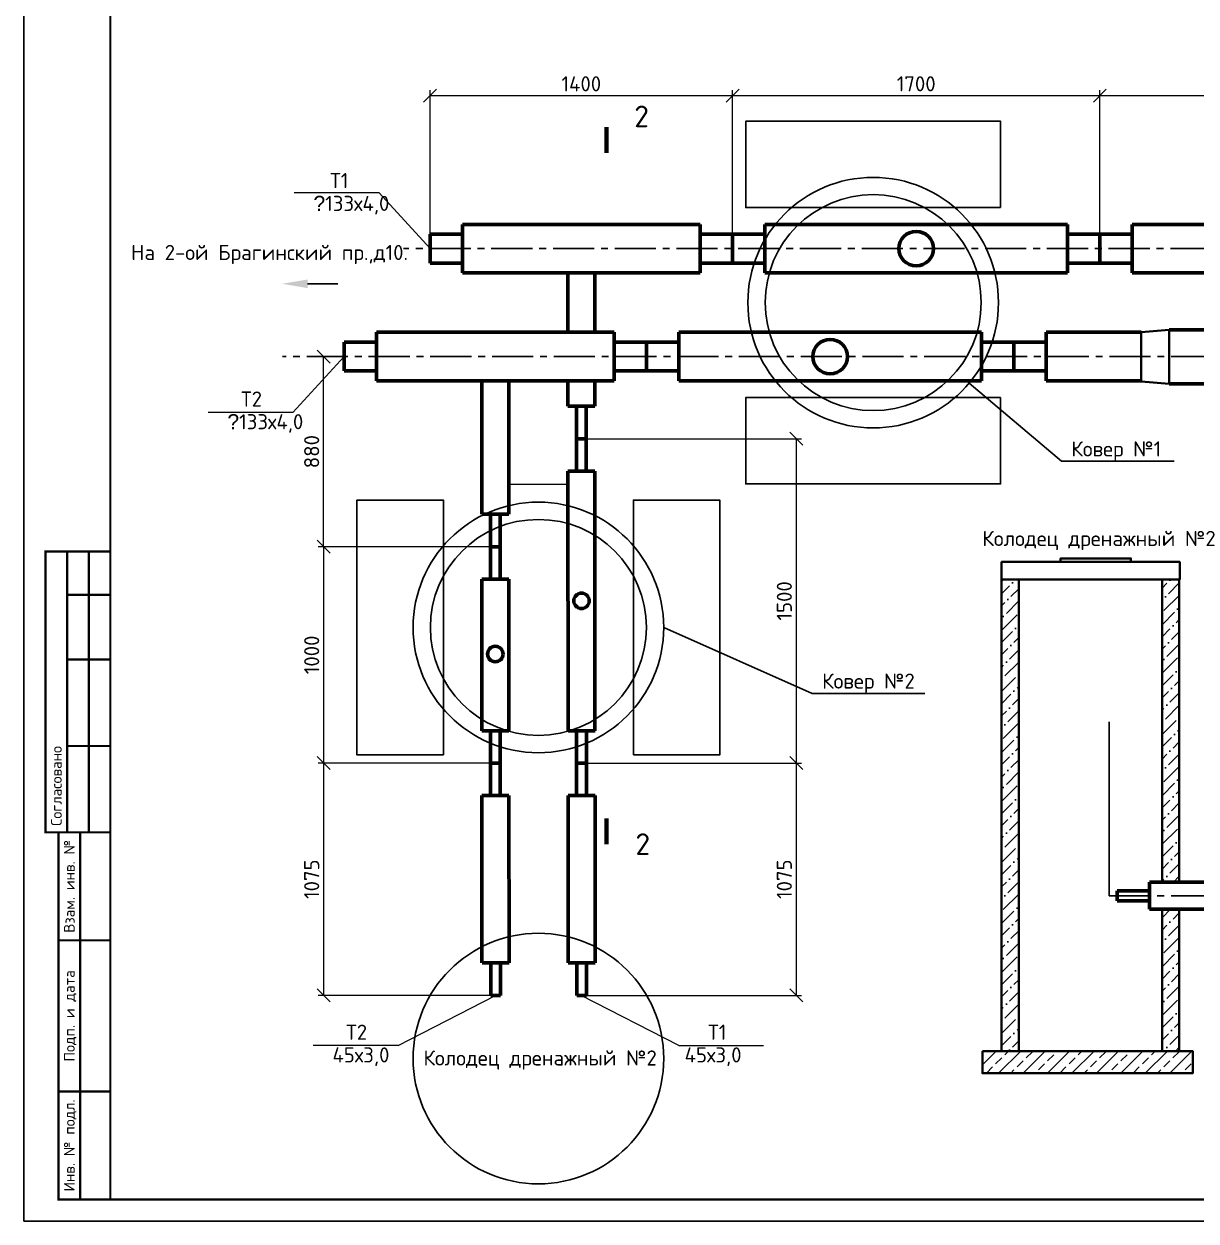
# Model space of a CAD drawing. Header units: millimetres. Extents: x 1642 to 8235, y 1174 to 5441.
# Drawn here: x 4823 to 5094.3, y 1836.4 to 2113.6 of the extents above; entities that cross this region are included whole.
import ezdxf
from ezdxf.enums import TextEntityAlignment as Align

# ---------------------------------------------------------------- set-up
doc = ezdxf.new("R2010")
doc.units = ezdxf.units.MM
doc.linetypes.add('осевая2', pattern=[28.575, 19.05, -3.175, 3.175, -3.175])
for name, color, linetype, lineweight in [('12  Размер', 7, 'Continuous', 20), ('3 Оъекты сущ.', 7, 'Continuous', 30), ('9 Размеры на геодезии', 5, 'Continuous', 40), ('Объекты проект.', 1, 'Continuous', 80), ('Осевая', 2, 'осевая2', 30), ('Размер', 4, 'Continuous', 30), ('Размерный', 4, 'Continuous', 30), ('Размеры на чертеже', 250, 'Continuous', 25)]:
    doc.layers.add(name, color=color, linetype=linetype, lineweight=lineweight)
doc.styles.add('-ISOCPEUR-', font='isocpeur.TTF')
doc.styles.add('GOST', font='gost.shx', dxfattribs={"oblique": 15})
doc.styles.get("Standard").update_dxf_attribs({"font": 'arial.ttf'})
doc.dimstyles.new('М 1 к 20', dxfattribs={"dimtxt": 3.5, "dimasz": 3, "dimexe": 1.25, "dimexo": 0, "dimgap": 1, "dimtad": 1, "dimdec": 0, "dimlfac": 20, "dimzin": 0, "dimdsep": 46, "dimtxsty": 'GOST', "dimblk": 'OBLIQUE', "dimcen": 5, "dimclrd": 256, "dimclre": 256, "dimclrt": 256, "dimazin": 2, "dimtfac": 1, "dimtdec": 0, "dimtmove": 0, "dimatfit": 3, "dimldrblk": 'NONE', "dimfxl": 1.25, "dimtolj": 1, "dimtzin": 0, "dimlwd": -1, "dimlwe": -1, "dimarcsym": 2})

# ---------------------------------------------------------------- blocks, each defined once
blk = doc.blocks.new('*U306')
blk.add_lwpolyline([(0, 123), (594, 123), (594, -297), (0, -297)], close=True)
at = {"const_width": 0.5}
blk.add_lwpolyline([(20, 118), (589, 118), (589, -292), (20, -292)], close=True, dxfattribs=at)
for points in [[(20, -207), (5, -207), (5, -142), (20, -142)], [(10, -142), (10, -207)], [(15, -142), (15, -207)], [(10, -152), (20, -152)], [(10, -167), (20, -167)], [(10, -187), (20, -187)], [(20, -292), (8, -292), (8, -207), (20, -207)], [(13, -207), (13, -292)], [(8, -232), (20, -232)], [(8, -267), (20, -267)]]:
    blk.add_lwpolyline(points, dxfattribs=at)
at = {"style": '-ISOCPEUR-'}
blk.add_text('Согласовано', height=2.5, rotation=90, dxfattribs=at).set_placement((7.5, -205.5), align=Align.MIDDLE_LEFT)
for s, p in [('Взам. инв. №', (10.5, -219.5)), ('Подп. и дата', (10.5, -249.5)), ('Инв. № подл.', (10.5, -279.5))]:
    blk.add_text(s, height=2.5, rotation=90, dxfattribs=at).set_placement(p, align=Align.MIDDLE_CENTER)
blk.add_attdef('РАЗРАБОТАЛ', text='', height=2.5).set_placement((424.5, -264.22), align=Align.MIDDLE_LEFT)
at = {"flags": 8}
for tag, height, p in [('ДАТА', 2.5, (464.07, -264.4)), ('ЛИСТ', 3, (560.39, -271.92)), ('ЛИСТОВ', 3, (577.89, -271.92))]:
    blk.add_attdef(tag, text='', height=height, dxfattribs=at).set_placement(p, align=Align.MIDDLE_CENTER)
blk.add_attdef('ПРОВЕРИЛ', (424.75, -270.73), '', height=2.5)
for tag, p in [('ТЕПЛОВЫЕ_СЕТИ_001', (489.41, -270.98)), ('ИМЯ_ЧЕРТЕЖА_001', (491.51, -285.58))]:
    blk.add_attdef(tag, p, '', height=3, dxfattribs=at)
at = {"style": '-ISOCPEUR-', "flags": 8}
blk.add_attdef('ФОРМАТ', text='', height=3, dxfattribs=at).set_placement((554.97, -294.75), align=Align.MIDDLE_CENTER)
blk = doc.blocks.new('_Oblique')
at = {"color": 0, "linetype": 'ByBlock', "lineweight": -2}
blk.add_line((-0.5, -0.5), (0.5, 0.5), dxfattribs=at)
blk = doc.blocks.new('*D133')
at = {"layer": '12  Размер', "transparency": 16777216}
for p, q in [((5071.99, 2061.54), (5071.99, 2098.2)), ((5147.07, 2061.54), (5147.07, 2098.2)), ((5147.07, 2096.95), (5071.99, 2096.95))]:
    blk.add_line(p, q, dxfattribs=at)
at = {"layer": 'Defpoints', "color": 0, "linetype": 'ByBlock', "lineweight": 35, "transparency": 16777216}
for p in [(5071.99, 2096.95), (5071.99, 2061.54), (5147.07, 2061.54)]:
    blk.add_point(p, dxfattribs=at)
at = {"layer": '12  Размер', "linetype": 'ByBlock', "transparency": 16777216, "xscale": 3, "yscale": 3, "zscale": 3, "rotation": 180}
blk.add_blockref('_Oblique', (5071.99, 2096.95), dxfattribs=at)
at = {"layer": '12  Размер', "linetype": 'ByBlock', "transparency": 16777216, "xscale": 3, "yscale": 3, "zscale": 3}
blk.add_blockref('_Oblique', (5147.07, 2096.95), dxfattribs=at)
at = {"layer": '12  Размер', "linetype": 'ByBlock', "transparency": 16777216, "insert": (5109.53, 2099.7), "char_height": 3.5, "attachment_point": 5, "style": '-ISOCPEUR-'}
blk.add_mtext('\\A1;1500', dxfattribs=at)
blk = doc.blocks.new('_None')
blk = doc.blocks.new('*D139')
at = {"layer": '12  Размер', "transparency": 16777216}
for p, q in [((4986.99, 2061.54), (4986.99, 2098.2)), ((5071.99, 2064.86), (5071.99, 2098.2)), ((5071.99, 2096.95), (4986.99, 2096.95))]:
    blk.add_line(p, q, dxfattribs=at)
at = {"layer": 'Defpoints', "color": 0, "linetype": 'ByBlock', "lineweight": 35, "transparency": 16777216}
for p in [(4986.99, 2096.95), (5071.99, 2064.86), (4986.99, 2061.54)]:
    blk.add_point(p, dxfattribs=at)
at = {"layer": '12  Размер', "linetype": 'ByBlock', "transparency": 16777216, "xscale": 3, "yscale": 3, "zscale": 3, "rotation": 180}
blk.add_blockref('_Oblique', (4986.99, 2096.95), dxfattribs=at)
at = {"layer": '12  Размер', "linetype": 'ByBlock', "transparency": 16777216, "xscale": 3, "yscale": 3, "zscale": 3}
blk.add_blockref('_Oblique', (5071.99, 2096.95), dxfattribs=at)
at = {"layer": '12  Размер', "linetype": 'ByBlock', "transparency": 16777216, "insert": (5029.49, 2099.7), "char_height": 3.5, "attachment_point": 5, "style": '-ISOCPEUR-'}
blk.add_mtext('\\A1;1700', dxfattribs=at)
blk = doc.blocks.new('*D140')
at = {"layer": '12  Размер', "transparency": 16777216}
for p, q in [((4916.99, 2061.54), (4916.99, 2098.2)), ((4986.99, 2061.54), (4986.99, 2098.2)), ((4986.99, 2096.95), (4916.99, 2096.95))]:
    blk.add_line(p, q, dxfattribs=at)
at = {"layer": 'Defpoints', "color": 0, "linetype": 'ByBlock', "lineweight": 35, "transparency": 16777216}
for p in [(4916.99, 2096.95), (4916.99, 2061.54), (4986.99, 2061.54)]:
    blk.add_point(p, dxfattribs=at)
at = {"layer": '12  Размер', "linetype": 'ByBlock', "transparency": 16777216, "xscale": 3, "yscale": 3, "zscale": 3, "rotation": 180}
blk.add_blockref('_Oblique', (4916.99, 2096.95), dxfattribs=at)
at = {"layer": '12  Размер', "linetype": 'ByBlock', "transparency": 16777216, "xscale": 3, "yscale": 3, "zscale": 3}
blk.add_blockref('_Oblique', (4986.99, 2096.95), dxfattribs=at)
at = {"layer": '12  Размер', "linetype": 'ByBlock', "transparency": 16777216, "insert": (4951.99, 2099.7), "char_height": 3.5, "attachment_point": 5, "style": '-ISOCPEUR-'}
blk.add_mtext('\\A1;1400', dxfattribs=at)
blk = doc.blocks.new('*D141')
at = {"layer": '12  Размер', "transparency": 16777216}
for p, q in [((4951.99, 2017.54), (5002.97, 2017.54)), ((5001.72, 2017.54), (5001.72, 1942.43)), ((4951.99, 1942.43), (5002.97, 1942.43))]:
    blk.add_line(p, q, dxfattribs=at)
at = {"layer": 'Defpoints', "color": 0, "linetype": 'ByBlock', "lineweight": 35, "transparency": 16777216}
for p in [(4951.99, 2017.54), (4951.99, 1942.43), (5001.72, 1942.43)]:
    blk.add_point(p, dxfattribs=at)
at = {"layer": '12  Размер', "linetype": 'ByBlock', "transparency": 16777216, "xscale": 3, "yscale": 3, "zscale": 3}
for p, rotation in [((5001.72, 2017.54), 90), ((5001.72, 1942.43), 270)]:
    blk.add_blockref('_Oblique', p, dxfattribs=dict(at, rotation=rotation))
at = {"layer": '12  Размер', "linetype": 'ByBlock', "transparency": 16777216, "insert": (4998.97, 1979.99), "char_height": 3.5, "attachment_point": 5, "rotation": 90, "style": '-ISOCPEUR-'}
blk.add_mtext('\\A1;1500', dxfattribs=at)
blk = doc.blocks.new('*D142')
at = {"layer": '12  Размер', "transparency": 16777216}
for p, q in [((4952.03, 1942.43), (5002.97, 1942.43)), ((5001.72, 1942.43), (5001.72, 1888.66)), ((4952.08, 1888.66), (5002.97, 1888.66))]:
    blk.add_line(p, q, dxfattribs=at)
at = {"layer": 'Defpoints', "color": 0, "linetype": 'ByBlock', "lineweight": 35, "transparency": 16777216}
for p in [(4952.03, 1942.43), (4952.08, 1888.66), (5001.72, 1888.66)]:
    blk.add_point(p, dxfattribs=at)
at = {"layer": '12  Размер', "linetype": 'ByBlock', "transparency": 16777216, "xscale": 3, "yscale": 3, "zscale": 3}
for p, rotation in [((5001.72, 1942.43), 90), ((5001.72, 1888.66), 270)]:
    blk.add_blockref('_Oblique', p, dxfattribs=dict(at, rotation=rotation))
at = {"layer": '12  Размер', "linetype": 'ByBlock', "transparency": 16777216, "insert": (4998.97, 1915.55), "char_height": 3.5, "attachment_point": 5, "rotation": 90, "style": '-ISOCPEUR-'}
blk.add_mtext('\\A1;1075', dxfattribs=at)
blk = doc.blocks.new('*D143')
at = {"layer": '12  Размер', "transparency": 16777216}
for p, q in [((4930.95, 1992.54), (4891.09, 1992.54)), ((4892.34, 1992.54), (4892.34, 1942.43)), ((4930.99, 1942.43), (4891.09, 1942.43))]:
    blk.add_line(p, q, dxfattribs=at)
at = {"layer": 'Defpoints', "color": 0, "linetype": 'ByBlock', "lineweight": 35, "transparency": 16777216}
for p in [(4930.95, 1992.54), (4892.34, 1942.43), (4930.99, 1942.43)]:
    blk.add_point(p, dxfattribs=at)
at = {"layer": '12  Размер', "linetype": 'ByBlock', "transparency": 16777216, "xscale": 3, "yscale": 3, "zscale": 3}
for p, rotation in [((4892.34, 1992.54), 90), ((4892.34, 1942.43), 270)]:
    blk.add_blockref('_Oblique', p, dxfattribs=dict(at, rotation=rotation))
at = {"layer": '12  Размер', "linetype": 'ByBlock', "transparency": 16777216, "insert": (4889.59, 1967.49), "char_height": 3.5, "attachment_point": 5, "rotation": 90, "style": '-ISOCPEUR-'}
blk.add_mtext('\\A1;1000', dxfattribs=at)
blk = doc.blocks.new('*D144')
at = {"layer": '12  Размер', "transparency": 16777216}
for p, q in [((4929.32, 1942.43), (4891.09, 1942.43)), ((4892.34, 1942.43), (4892.34, 1888.66)), ((4931.03, 1888.66), (4891.09, 1888.66))]:
    blk.add_line(p, q, dxfattribs=at)
at = {"layer": 'Defpoints', "color": 0, "linetype": 'ByBlock', "lineweight": 35, "transparency": 16777216}
for p in [(4929.32, 1942.43), (4892.34, 1888.66), (4931.03, 1888.66)]:
    blk.add_point(p, dxfattribs=at)
at = {"layer": '12  Размер', "linetype": 'ByBlock', "transparency": 16777216, "xscale": 3, "yscale": 3, "zscale": 3}
for p, rotation in [((4892.34, 1942.43), 90), ((4892.34, 1888.66), 270)]:
    blk.add_blockref('_Oblique', p, dxfattribs=dict(at, rotation=rotation))
at = {"layer": '12  Размер', "linetype": 'ByBlock', "transparency": 16777216, "insert": (4889.59, 1915.55), "char_height": 3.5, "attachment_point": 5, "rotation": 90, "style": '-ISOCPEUR-'}
blk.add_mtext('\\A1;1075', dxfattribs=at)
blk = doc.blocks.new('*D145')
at = {"layer": '12  Размер', "transparency": 16777216}
for p, q in [((4897.07, 2036.54), (4891.09, 2036.54)), ((4892.34, 1992.54), (4892.34, 2036.54)), ((4930.95, 1992.54), (4891.09, 1992.54))]:
    blk.add_line(p, q, dxfattribs=at)
at = {"layer": 'Defpoints', "color": 0, "linetype": 'ByBlock', "lineweight": 35, "transparency": 16777216}
for p in [(4892.34, 2036.54), (4897.07, 2036.54), (4930.95, 1992.54)]:
    blk.add_point(p, dxfattribs=at)
at = {"layer": '12  Размер', "linetype": 'ByBlock', "transparency": 16777216, "xscale": 3, "yscale": 3, "zscale": 3}
for p, rotation in [((4892.34, 2036.54), 90), ((4892.34, 1992.54), 270)]:
    blk.add_blockref('_Oblique', p, dxfattribs=dict(at, rotation=rotation))
at = {"layer": '12  Размер', "linetype": 'ByBlock', "transparency": 16777216, "insert": (4889.59, 2014.54), "char_height": 3.5, "attachment_point": 5, "rotation": 90, "style": '-ISOCPEUR-'}
blk.add_mtext('\\A1;880', dxfattribs=at)

msp = doc.modelspace()

# ---------------------------------------------------------------- hatches: boundary and pattern name
h = msp.add_hatch()
h.set_pattern_fill('ANSI36', color=256, scale=0.63)
h.set_pattern_definition([(45, (-1050.2679, 8320.2898), (1.06079275, 3.88957343), [5.000625, -1.000125, 0, -1.000125])])
h.paths.add_polyline_path([(5049.23, 1875.77), (5053.23, 1875.77), (5053.23, 1984.957), (5049.23, 1984.957)])
h = msp.add_hatch()
h.set_pattern_fill('ANSI36', color=256, scale=0.63)
h.set_pattern_definition([(45, (-1005.3328, 8352.0324), (1.06079275, 3.88957343), [5.000625, -1.000125, 0, -1.000125])])
h.paths.add_polyline_path([(5090.378, 1984.957), (5086.378, 1984.957), (5086.378, 1914.875), (5090.378, 1914.875)])
h.paths.add_polyline_path([(5090.378, 1908.588), (5086.378, 1908.588), (5086.378, 1875.77), (5090.378, 1875.77)])
h = msp.add_hatch()
h.set_pattern_fill('ANSI33', color=256, scale=0.63)
h.set_pattern_definition([(45, (-1050.268, 8320.29), (-2.8287807, 2.8287807), []), (45, (-1047.439, 8320.29), (-2.8287807, 2.8287807), [2.00025, -1.000125])])
h.paths.add_polyline_path([(5044.818, 1875.77), (5044.818, 1870.636), (5093.487, 1870.636), (5093.487, 1875.77)])

# ---------------------------------------------------------------- linework, layer by layer
for p, q in [((5063.122, 2012.338), (5041.717, 2030.36)), ((5063.122, 2012.338), (5089.173, 2012.338)), ((4935.201, 2006.968), (4948.869, 2006.978)), ((5005.448, 1958.582), (4971.055, 1973.843)), ((5005.448, 1958.582), (5031.499, 1958.582)), ((5074.176, 1911.707), (5074.176, 1951.957))]:
    msp.add_line(p, q)
at = {"layer": '12  Размер', "ltscale": 0.001}
for p, q in [((4905.17, 2074.446), (4885.547, 2074.446)), ((4905.17, 2074.446), (4916.992, 2061.539)), ((4885.253, 2023.632), (4897.075, 2036.539)), ((4885.253, 2023.632), (4865.63, 2023.632)), ((4909.57, 1877.039), (4932.16, 1888.658)), ((4974.54, 1877.039), (4951.95, 1888.658)), ((4909.57, 1877.039), (4889.947, 1877.039)), ((4974.54, 1877.039), (4994.162, 1877.039))]:
    msp.add_line(p, q, dxfattribs=at)
at = {"layer": '3 Оъекты сущ.'}
for points in [[(4957.791, 2083.698, 1, 1, 0), (4957.791, 2089.698, 1, 1, 0), (4957.791, 2087.698, 0, 1.8, 0), (4963.791, 2087.698, 0, 0, 0), (4969.791, 2087.698, 0, 0, 0)], [(4957.791, 1923.611, 1, 1, 0), (4957.791, 1929.611, 1, 1, 0), (4957.791, 1927.611, 0, 1.8, 0), (4963.791, 1927.611, 0, 0, 0), (4969.791, 1927.611, 0, 0, 0)]]:
    msp.add_lwpolyline(points, format="xyseb", dxfattribs=at)
at = {"layer": '9 Размеры на геодезии', "linetype": 'ByBlock'}
for p, q in [((5081.553, 2042.184), (5088.053, 2042.741)), ((5088.053, 2032.614), (5088.053, 2042.741)), ((5081.553, 2033.164), (5081.553, 2042.184)), ((5081.553, 2033.164), (5081.553, 2030.794)), ((5088.053, 2032.614), (5088.053, 2030.244)), ((5088.053, 2030.244), (5081.553, 2030.794))]:
    msp.add_line(p, q, dxfattribs=at)
at = {"layer": '9 Размеры на геодезии', "color": 0, "linetype": 'ByBlock'}
msp.add_line((5053.23, 1984.957), (5086.378, 1984.957), dxfattribs=at)
for points in [[(5049.23, 1984.957), (5090.464, 1984.957), (5090.464, 1989.025), (5049.23, 1989.025)], [(5062.907, 1989.025), (5079.198, 1989.025), (5079.198, 1989.828), (5062.907, 1989.828)], [(5049.23, 1984.957), (5053.23, 1984.957), (5053.23, 1875.77), (5049.23, 1875.77)], [(5086.378, 1984.957), (5090.378, 1984.957), (5090.378, 1914.875), (5086.378, 1914.875)], [(5086.378, 1875.77), (5090.378, 1875.77), (5090.383, 1908.588), (5086.383, 1908.588)], [(5044.818, 1875.77), (5093.487, 1875.77), (5093.487, 1870.636), (5044.818, 1870.636)]]:
    msp.add_lwpolyline(points, close=True, dxfattribs=at)
at = {"layer": 'Объекты проект.', "lineweight": 60}
for p, q in [((4916.992, 2064.864), (4916.992, 2058.214)), ((4916.992, 2058.214), (4916.992, 2064.864)), ((4916.992, 2064.864), (4924.492, 2064.864)), ((4924.492, 2055.914), (4924.492, 2067.164)), ((4924.492, 2067.164), (4979.492, 2067.164)), ((4979.492, 2055.914), (4979.492, 2067.164)), ((4986.992, 2064.864), (4979.492, 2064.864)), ((4994.492, 2064.864), (4986.992, 2064.864)), ((4986.992, 2064.864), (4986.992, 2058.214)), ((4986.992, 2058.214), (4986.992, 2064.864)), ((4994.492, 2067.164), (4994.492, 2055.914)), ((4994.492, 2067.164), (5029.492, 2067.164)), ((5064.492, 2067.164), (5029.492, 2067.164)), ((5064.492, 2055.914), (5064.492, 2067.164)), ((5071.992, 2064.864), (5064.492, 2064.864)), ((5079.492, 2064.864), (5071.992, 2064.864)), ((5071.992, 2064.864), (5071.992, 2058.214)), ((5071.992, 2058.214), (5071.992, 2064.864)), ((5079.492, 2067.164), (5079.492, 2055.914)), ((5079.492, 2067.164), (5099.632, 2067.164)), ((4924.492, 2058.214), (4916.992, 2058.214)), ((4979.492, 2058.214), (4986.992, 2058.214)), ((4986.992, 2058.214), (4994.492, 2058.214)), ((5064.492, 2058.214), (5071.992, 2058.214)), ((5071.992, 2058.214), (5079.492, 2058.214)), ((4924.492, 2055.914), (4979.492, 2055.914)), ((4948.867, 2042.164), (4948.867, 2055.914)), ((4955.12, 2042.164), (4955.122, 2055.914)), ((4994.492, 2055.914), (5029.492, 2055.914)), ((5064.492, 2055.914), (5029.492, 2055.914)), ((5079.492, 2055.914), (5099.632, 2055.914)), ((4948.867, 2025.039), (4948.867, 2030.914)), ((4955.117, 2025.039), (4955.118, 2030.914)), ((4948.867, 2025.039), (4955.117, 2025.039)), ((4954.742, 2025.039), (4949.242, 2025.039)), ((4950.867, 2025.039), (4950.867, 2017.539)), ((4953.117, 2017.539), (4953.117, 2025.039)), ((4953.117, 2017.539), (4950.867, 2017.539)), ((4953.117, 2017.539), (4950.867, 2017.539)), ((4953.117, 2017.539), (4950.867, 2017.539)), ((4950.867, 2017.539), (4950.867, 2010.039)), ((4953.117, 2010.039), (4953.117, 2017.539)), ((4955.117, 2010.039), (4948.867, 2010.039)), ((4948.867, 2010.039), (4948.909, 1949.933)), ((4949.242, 2010.039), (4954.742, 2010.039)), ((4955.117, 2010.039), (4955.111, 1949.933)), ((4948.909, 1949.933), (4955.159, 1949.933)), ((4954.784, 1949.933), (4949.284, 1949.933)), ((4950.909, 1949.933), (4950.909, 1942.433)), ((4953.159, 1942.433), (4953.159, 1949.933)), ((4953.159, 1942.433), (4950.909, 1942.433)), ((4950.909, 1942.433), (4953.159, 1942.433)), ((4953.159, 1942.433), (4950.909, 1942.433)), ((4950.909, 1942.433), (4953.159, 1942.433)), ((4950.909, 1942.433), (4950.909, 1934.933)), ((4953.159, 1934.933), (4953.159, 1942.433)), ((4948.909, 1934.933), (4955.159, 1934.939)), ((4948.909, 1934.933), (4948.909, 1896.158)), ((4955.159, 1934.933), (4955.202, 1896.158)), ((5083.511, 1912.832), (5076.011, 1912.832)), ((5076.011, 1910.582), (5076.011, 1912.832)), ((5076.011, 1912.832), (5076.011, 1910.582)), ((5076.011, 1910.582), (5076.011, 1912.832)), ((5076.011, 1912.832), (5076.011, 1910.582)), ((5122.286, 1914.875), (5083.511, 1914.875)), ((5083.511, 1914.832), (5083.511, 1908.582)), ((5083.511, 1908.957), (5083.511, 1914.457)), ((5076.011, 1910.582), (5083.511, 1910.582)), ((5122.286, 1908.625), (5083.511, 1908.582)), ((4948.952, 1896.158), (4955.202, 1896.158)), ((4954.827, 1896.158), (4949.327, 1896.158)), ((4950.952, 1896.158), (4950.952, 1888.658)), ((4953.202, 1888.658), (4953.202, 1896.158)), ((4953.202, 1888.658), (4950.952, 1888.658)), ((4950.952, 1888.658), (4953.202, 1888.658)), ((4953.202, 1888.658), (4950.952, 1888.658)), ((4950.952, 1888.658), (4953.202, 1888.658))]:
    msp.add_line(p, q, dxfattribs=at)
at = {"layer": 'Объекты проект.', "color": 5, "lineweight": 60}
for p, q in [((5119.568, 2042.739), (5088.053, 2042.739)), ((4897.075, 2039.864), (4897.075, 2033.214)), ((4897.075, 2033.214), (4897.075, 2039.864)), ((4897.075, 2039.864), (4904.575, 2039.864)), ((4904.575, 2030.914), (4904.575, 2042.164)), ((4904.575, 2042.164), (4959.575, 2042.164)), ((4959.575, 2030.914), (4959.575, 2042.164)), ((4967.075, 2039.864), (4959.575, 2039.864)), ((4974.575, 2039.864), (4967.075, 2039.864)), ((4967.075, 2039.864), (4967.075, 2033.214)), ((4967.075, 2033.214), (4967.075, 2039.864)), ((5009.575, 2042.164), (4974.575, 2042.164)), ((4974.575, 2036.539), (4974.575, 2042.164)), ((4974.575, 2042.164), (4974.575, 2030.914)), ((4974.575, 2042.164), (4985.23, 2042.164)), ((4974.575, 2036.539), (4974.575, 2039.864)), ((5009.575, 2042.164), (5044.575, 2042.164)), ((5044.575, 2030.914), (5044.575, 2042.164)), ((5052.075, 2039.864), (5044.575, 2039.864)), ((5059.575, 2039.864), (5052.075, 2039.864)), ((5052.075, 2039.864), (5052.075, 2033.214)), ((5052.075, 2033.214), (5052.075, 2039.864)), ((5081.553, 2042.164), (5059.575, 2042.164)), ((5059.575, 2036.539), (5059.575, 2042.164)), ((5059.575, 2042.164), (5059.575, 2030.914)), ((5059.575, 2036.539), (5059.575, 2039.864)), ((4974.575, 2033.789), (4974.575, 2039.289)), ((5044.575, 2039.289), (5044.575, 2033.789)), ((5059.575, 2033.789), (5059.575, 2039.289)), ((5044.575, 2036.539), (5044.575, 2030.914)), ((5044.575, 2036.539), (5044.575, 2033.214)), ((4904.575, 2033.214), (4897.075, 2033.214)), ((4959.575, 2033.214), (4967.075, 2033.214)), ((4967.075, 2033.214), (4974.575, 2033.214)), ((5044.575, 2033.214), (5052.075, 2033.214)), ((5052.075, 2033.214), (5059.575, 2033.214)), ((4904.575, 2030.914), (4959.575, 2030.914)), ((4928.95, 2000.039), (4928.95, 2030.914)), ((4935.2, 2000.039), (4935.204, 2030.914)), ((5009.575, 2030.914), (4974.575, 2030.914)), ((4974.575, 2030.914), (4987.172, 2030.914)), ((5009.575, 2030.914), (5044.575, 2030.914)), ((5081.553, 2030.914), (5059.575, 2030.914)), ((5119.568, 2030.239), (5088.053, 2030.239)), ((4928.95, 2000.039), (4935.2, 2000.039)), ((4934.825, 2000.039), (4929.325, 2000.039)), ((4930.95, 2000.039), (4930.95, 1992.539)), ((4933.2, 1992.539), (4933.2, 2000.039)), ((4933.2, 1992.539), (4930.95, 1992.539)), ((4933.2, 1992.539), (4930.95, 1992.539)), ((4933.2, 1992.539), (4930.95, 1992.539)), ((4930.95, 1992.539), (4930.95, 1985.039)), ((4933.2, 1992.539), (4930.95, 1992.539)), ((4933.2, 1985.039), (4933.2, 1992.539)), ((4935.2, 1985.039), (4928.95, 1985.039)), ((4928.95, 1985.039), (4928.992, 1949.933)), ((4929.325, 1985.039), (4934.825, 1985.039)), ((4935.2, 1985.039), (4935.194, 1949.852)), ((4928.992, 1949.933), (4935.242, 1949.933)), ((4934.867, 1949.933), (4929.367, 1949.933)), ((4930.992, 1949.933), (4930.992, 1942.433)), ((4933.242, 1942.433), (4933.242, 1949.933)), ((4933.242, 1942.433), (4930.992, 1942.433)), ((4930.992, 1942.433), (4933.242, 1942.433)), ((4933.242, 1942.433), (4930.992, 1942.433)), ((4930.992, 1942.433), (4933.242, 1942.433)), ((4933.242, 1942.433), (4930.992, 1942.433)), ((4933.242, 1942.433), (4930.992, 1942.433)), ((4933.242, 1942.433), (4930.992, 1942.433)), ((4930.992, 1942.433), (4930.992, 1934.933)), ((4933.242, 1942.433), (4930.992, 1942.433)), ((4933.242, 1934.933), (4933.242, 1942.433)), ((4935.242, 1934.933), (4928.992, 1934.933)), ((4928.992, 1934.933), (4928.992, 1896.158)), ((4929.367, 1934.933), (4934.867, 1934.933)), ((4935.242, 1934.933), (4935.285, 1896.158)), ((4929.035, 1896.158), (4935.285, 1896.158)), ((4934.91, 1896.158), (4929.41, 1896.158)), ((4931.035, 1896.158), (4931.035, 1888.658)), ((4933.285, 1888.658), (4933.285, 1896.158)), ((4933.285, 1888.658), (4931.035, 1888.658)), ((4931.035, 1888.658), (4933.285, 1888.658)), ((4933.285, 1888.658), (4931.035, 1888.658)), ((4931.035, 1888.658), (4933.285, 1888.658))]:
    msp.add_line(p, q, dxfattribs=at)
at = {"layer": 'Объекты проект.', "lineweight": 60}
for centre, radius in [((5029.492, 2061.539), 4), ((4952.034, 1980.004), 1.795)]:
    msp.add_circle(centre, radius, dxfattribs=at)
at = {"layer": 'Объекты проект.', "color": 5, "lineweight": 60}
for centre, radius in [((5009.575, 2036.539), 4), ((4932.075, 1967.681), 1.795)]:
    msp.add_circle(centre, radius, dxfattribs=at)
at = {"layer": 'Осевая', "color": 3, "ltscale": 0.5}
for p, q in [((5297.862, 2061.539), (4910.873, 2061.539)), ((5298.037, 2036.539), (4882.864, 2036.539)), ((5074.176, 1911.707), (5242.194, 1911.707))]:
    msp.add_line(p, q, dxfattribs=at)
at = {"layer": 'Размер', "color": 7, "lineweight": 30}
for points in [[(5049.034, 2071.027), (5049.034, 2091.027), (4990.034, 2091.027), (4990.034, 2071.027)], [(5049.034, 2027.05), (5049.034, 2007.05), (4990.034, 2007.05), (4990.034, 2027.05)], [(4920.066, 1944.343), (4900.066, 1944.343), (4900.066, 2003.343), (4920.066, 2003.343)], [(4964.043, 1944.343), (4984.043, 1944.343), (4984.043, 2003.343), (4964.043, 2003.343)]]:
    msp.add_lwpolyline(points, close=True, dxfattribs=at)
for centre, radius in [((5019.534, 2049.039), 29), ((5019.534, 2049.039), 25), ((4942.055, 1973.843), 29), ((4942.055, 1973.843), 25), ((4942.055, 1874.025), 29)]:
    msp.add_circle(centre, radius, dxfattribs=at)
at = {"layer": 'Размерный', "color": 0, "lineweight": 30}
msp.add_line((4895.617, 2053.395), (4888.63, 2053.399), dxfattribs=at)
msp.add_solid([(4888.63, 2054.395), (4882.65, 2053.396), (4888.63, 2052.402)], dxfattribs=at)

# ---------------------------------------------------------------- block references
at = {"layer": 'Размеры на чертеже', "lineweight": 90}
msp.add_blockref('*U306', (4822.999, 2133.407), dxfattribs=at)

# ---------------------------------------------------------------- texts
at = {"layer": '3 Оъекты сущ.', "style": '-ISOCPEUR-'}
for p in [(4964.228, 2089.647), (4964.503, 1921.169)]:
    msp.add_text('2', height=5, dxfattribs=at).set_placement(p)
at = {"layer": 'Размерный', "color": 0, "style": '-ISOCPEUR-'}
for s, p in [('Т1', (4893.842, 2075.549)), ('%%157133х4,0', (4889.995, 2070.261)), ('На 2-ой Брагинский пр.,д10.', (4847.773, 2058.901)), ('Т2', (4873.225, 2024.973)), ('%%157133х4,0', (4870.078, 2019.718)), ('Ковер №1', (5065.379, 2013.428)), ('Колодец дренажный №2 ', (5044.783, 1992.687)), ('Ковер №2', (5007.705, 1959.672)), ('Т2', (4897.542, 1878.38)), ('Т1', (4981.317, 1878.38)), ('45х3,0', (4894.395, 1873.126)), ('45х3,0', (4975.89, 1873.126)), ('Колодец дренажный №2 ', (4915.442, 1872.414))]:
    msp.add_text(s, height=3.5, dxfattribs=at).set_placement(p)

# ---------------------------------------------------------------- dimensions: what is measured, and where the dimension line sits
at = {"layer": '12  Размер', "color": 0, "linetype": 'ByBlock'}
dim = msp.add_linear_dim(base=(4916.992, 2096.95), p1=(4986.992, 2061.539), p2=(4916.992, 2061.539), dimstyle='М 1 к 20', override={"dimtxsty": '-ISOCPEUR-'}, dxfattribs=at)
dim.commit()
dim.dimension.update_dxf_attribs({"geometry": '*D140', "text_midpoint": (4951.992, 2099.7)})
dim = msp.add_linear_dim(base=(4986.992, 2096.95), p1=(5071.992, 2064.864), p2=(4986.992, 2061.539), dimstyle='М 1 к 20', override={"dimtxsty": '-ISOCPEUR-'}, dxfattribs=at)
dim.commit()
dim.dimension.update_dxf_attribs({"geometry": '*D139', "text_midpoint": (5029.492, 2096.95), "dimtype": 160})
dim = msp.add_linear_dim(base=(5071.992, 2096.95), p1=(5147.068, 2061.539), p2=(5071.992, 2061.539), text='1500', dimstyle='М 1 к 20', override={"dimtxsty": '-ISOCPEUR-'}, dxfattribs=at)
dim.commit()
dim.dimension.update_dxf_attribs({"geometry": '*D133', "text_midpoint": (5109.53, 2099.7)})
for base, p1, p2, picture, middle in [((4892.34, 2036.539), (4930.95, 1992.539), (4897.075, 2036.539), '*D145', (4889.59, 2014.539)), ((4892.3405, 1888.6577), (4929.3243, 1942.4325), (4931.0346, 1888.6577), '*D144', (4889.5905, 1915.5451)), ((5001.7154, 1888.6577), (4952.0344, 1942.4325), (4952.0767, 1888.6577), '*D142', (4998.9654, 1915.5451))]:
    dim = msp.add_linear_dim(base=base, p1=p1, p2=p2, angle=90, dimstyle='М 1 к 20', override={"dimtxsty": '-ISOCPEUR-'}, dxfattribs=at)
    dim.commit()
    dim.dimension.update_dxf_attribs({"geometry": picture, "text_midpoint": middle})
for base, p1, p2, text, picture, middle in [((5001.715, 1942.433), (4951.992, 2017.539), (4951.992, 1942.433), '1500', '*D141', (4998.965, 1979.986)), ((4892.34, 1942.433), (4930.95, 1992.539), (4930.992, 1942.433), '1000', '*D143', (4889.59, 1967.486))]:
    dim = msp.add_linear_dim(base=base, p1=p1, p2=p2, angle=90, text=text, dimstyle='М 1 к 20', override={"dimtxsty": '-ISOCPEUR-'}, dxfattribs=at)
    dim.commit()
    dim.dimension.update_dxf_attribs({"geometry": picture, "text_midpoint": middle})

doc.saveas('drawing.dxf')
